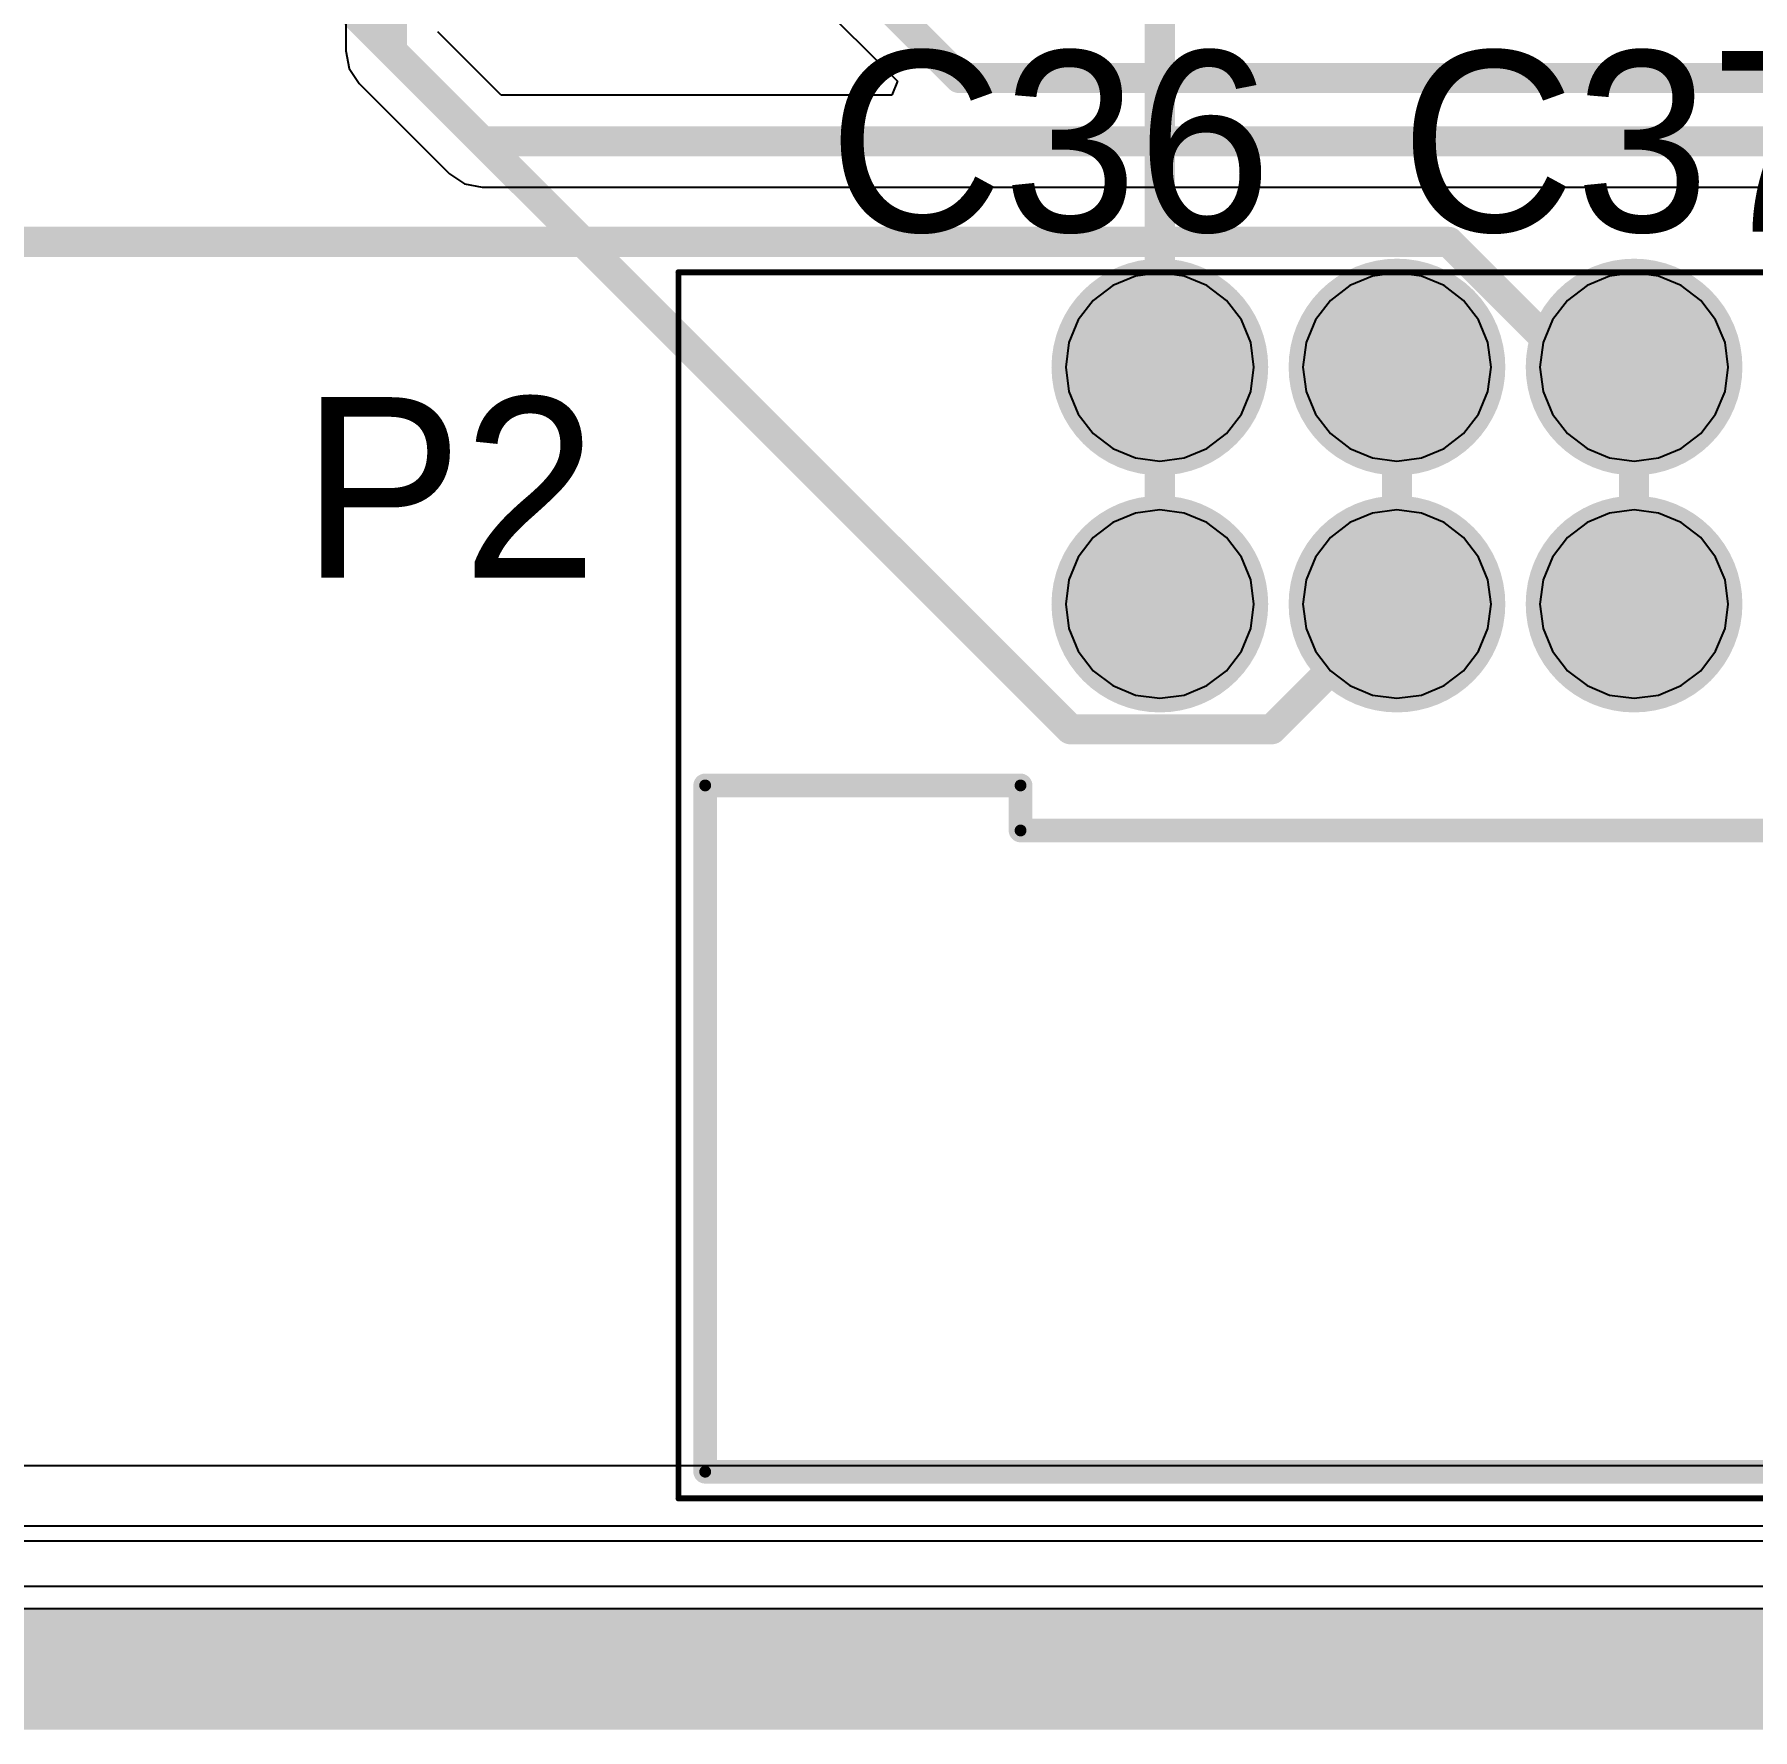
# Model space of a CAD drawing. Header units: millimetres. Extents: x 50.7 to 141.9, y 26.7 to 123.6.
# Drawn here: x 63.53 to 78.03, y 26.73 to 41.03 of the extents above; entities that cross this region are included whole.
import ezdxf

# ---------------------------------------------------------------- set-up
doc = ezdxf.new("R2010")
doc.units = ezdxf.units.MM
for name, color, linetype in [('BottomLayer', 5, 'Continuous'), ('BottomSolder', 6, 'Continuous'), ('InternalPlane1', 76, 'Continuous'), ('InternalPlane3', 216, 'Continuous'), ('Mechanical13', 56, 'Continuous'), ('Mechanical15', 56, 'Continuous'), ('MidLayer1', 16, 'Continuous'), ('MidLayer2', 76, 'Continuous'), ('MidLayer3', 90, 'Continuous'), ('MidLayer4', 156, 'Continuous'), ('MultiLayer', 9, 'Continuous'), ('TopLayer', 1, 'Continuous'), ('TopOverlay', 2, 'Continuous'), ('TopSolder', 216, 'Continuous')]:
    doc.layers.add(name, color=color, linetype=linetype)

msp = doc.modelspace()

# ---------------------------------------------------------------- linework, layer by layer
at = {"layer": 'BottomLayer'}
for p, q in [((72.82, 38.994), (72.629, 38.915)), ((73.026, 39.021), (72.82, 38.994)), ((73.232, 38.994), (73.026, 39.021)), ((73.423, 38.915), (73.232, 38.994)), ((74.82, 38.994), (74.629, 38.915)), ((75.026, 39.021), (74.82, 38.994)), ((75.232, 38.994), (75.026, 39.021)), ((75.423, 38.915), (75.232, 38.994)), ((76.82, 38.994), (76.629, 38.915)), ((77.026, 39.021), (76.82, 38.994)), ((77.232, 38.994), (77.026, 39.021)), ((77.423, 38.915), (77.232, 38.994)), ((72.629, 38.915), (72.464, 38.789)), ((73.588, 38.789), (73.423, 38.915)), ((74.629, 38.915), (74.464, 38.789)), ((75.588, 38.789), (75.423, 38.915)), ((76.629, 38.915), (76.464, 38.789)), ((77.588, 38.789), (77.423, 38.915)), ((72.464, 38.789), (72.338, 38.624)), ((73.714, 38.624), (73.588, 38.789)), ((74.464, 38.789), (74.338, 38.624)), ((75.714, 38.624), (75.588, 38.789)), ((76.464, 38.789), (76.338, 38.624)), ((77.714, 38.624), (77.588, 38.789)), ((72.338, 38.624), (72.259, 38.433)), ((73.793, 38.433), (73.714, 38.624)), ((74.338, 38.624), (74.259, 38.433)), ((75.793, 38.433), (75.714, 38.624)), ((76.338, 38.624), (76.259, 38.433)), ((77.793, 38.433), (77.714, 38.624)), ((72.259, 38.433), (72.232, 38.227)), ((73.82, 38.227), (73.793, 38.433)), ((74.259, 38.433), (74.232, 38.227)), ((75.82, 38.227), (75.793, 38.433)), ((76.259, 38.433), (76.232, 38.227)), ((77.82, 38.227), (77.793, 38.433)), ((72.232, 38.227), (72.259, 38.021)), ((73.793, 38.021), (73.82, 38.227)), ((74.232, 38.227), (74.259, 38.021)), ((75.793, 38.021), (75.82, 38.227)), ((76.232, 38.227), (76.259, 38.021)), ((77.793, 38.021), (77.82, 38.227)), ((72.259, 38.021), (72.338, 37.83)), ((73.714, 37.83), (73.793, 38.021)), ((74.259, 38.021), (74.338, 37.83)), ((75.714, 37.83), (75.793, 38.021)), ((76.259, 38.021), (76.338, 37.83)), ((77.714, 37.83), (77.793, 38.021)), ((72.338, 37.83), (72.464, 37.665)), ((73.588, 37.665), (73.714, 37.83)), ((74.338, 37.83), (74.464, 37.665)), ((75.588, 37.665), (75.714, 37.83)), ((76.338, 37.83), (76.464, 37.665)), ((77.588, 37.665), (77.714, 37.83)), ((72.464, 37.665), (72.629, 37.539)), ((72.629, 37.539), (72.82, 37.46)), ((73.232, 37.46), (73.423, 37.539)), ((73.423, 37.539), (73.588, 37.665)), ((74.464, 37.665), (74.629, 37.539)), ((74.629, 37.539), (74.82, 37.46)), ((75.232, 37.46), (75.423, 37.539)), ((75.423, 37.539), (75.588, 37.665)), ((76.464, 37.665), (76.629, 37.539)), ((76.629, 37.539), (76.82, 37.46)), ((77.232, 37.46), (77.423, 37.539)), ((77.423, 37.539), (77.588, 37.665)), ((72.82, 37.46), (73.026, 37.433)), ((73.026, 37.433), (73.232, 37.46)), ((74.82, 37.46), (75.026, 37.433)), ((75.026, 37.433), (75.232, 37.46)), ((76.82, 37.46), (77.026, 37.433)), ((77.026, 37.433), (77.232, 37.46)), ((72.82, 36.994), (72.629, 36.915)), ((73.026, 37.021), (72.82, 36.994)), ((73.232, 36.994), (73.026, 37.021)), ((73.423, 36.915), (73.232, 36.994)), ((74.82, 36.994), (74.629, 36.915)), ((75.026, 37.021), (74.82, 36.994)), ((75.232, 36.994), (75.026, 37.021)), ((75.423, 36.915), (75.232, 36.994)), ((76.82, 36.994), (76.629, 36.915)), ((77.026, 37.021), (76.82, 36.994)), ((77.232, 36.994), (77.026, 37.021)), ((77.423, 36.915), (77.232, 36.994)), ((72.629, 36.915), (72.464, 36.789)), ((73.588, 36.789), (73.423, 36.915)), ((74.629, 36.915), (74.464, 36.789)), ((75.588, 36.789), (75.423, 36.915)), ((76.629, 36.915), (76.464, 36.789)), ((77.588, 36.789), (77.423, 36.915)), ((72.464, 36.789), (72.338, 36.624)), ((73.714, 36.624), (73.588, 36.789)), ((74.464, 36.789), (74.338, 36.624)), ((75.714, 36.624), (75.588, 36.789)), ((76.464, 36.789), (76.338, 36.624)), ((77.714, 36.624), (77.588, 36.789)), ((72.338, 36.624), (72.259, 36.433)), ((73.793, 36.433), (73.714, 36.624)), ((74.338, 36.624), (74.259, 36.433)), ((75.793, 36.433), (75.714, 36.624)), ((76.338, 36.624), (76.259, 36.433)), ((77.793, 36.433), (77.714, 36.624)), ((72.259, 36.433), (72.232, 36.227)), ((73.82, 36.227), (73.793, 36.433)), ((74.259, 36.433), (74.232, 36.227)), ((75.82, 36.227), (75.793, 36.433)), ((76.259, 36.433), (76.232, 36.227)), ((77.82, 36.227), (77.793, 36.433)), ((72.232, 36.227), (72.259, 36.021)), ((73.793, 36.021), (73.82, 36.227)), ((74.232, 36.227), (74.259, 36.021)), ((75.793, 36.021), (75.82, 36.227)), ((76.232, 36.227), (76.259, 36.021)), ((77.793, 36.021), (77.82, 36.227)), ((72.259, 36.021), (72.338, 35.83)), ((73.714, 35.83), (73.793, 36.021)), ((74.259, 36.021), (74.338, 35.83)), ((75.714, 35.83), (75.793, 36.021)), ((76.259, 36.021), (76.338, 35.83)), ((77.714, 35.83), (77.793, 36.021)), ((72.338, 35.83), (72.464, 35.665)), ((73.588, 35.665), (73.714, 35.83)), ((74.338, 35.83), (74.464, 35.665)), ((75.588, 35.665), (75.714, 35.83)), ((76.338, 35.83), (76.464, 35.665)), ((77.588, 35.665), (77.714, 35.83)), ((72.464, 35.665), (72.629, 35.539)), ((73.423, 35.539), (73.588, 35.665)), ((74.464, 35.665), (74.629, 35.539)), ((75.423, 35.539), (75.588, 35.665)), ((76.464, 35.665), (76.629, 35.539)), ((77.423, 35.539), (77.588, 35.665)), ((72.629, 35.539), (72.82, 35.46)), ((73.232, 35.46), (73.423, 35.539)), ((74.629, 35.539), (74.82, 35.46)), ((75.232, 35.46), (75.423, 35.539)), ((76.629, 35.539), (76.82, 35.46)), ((77.232, 35.46), (77.423, 35.539)), ((72.82, 35.46), (73.026, 35.433)), ((73.026, 35.433), (73.232, 35.46)), ((74.82, 35.46), (75.026, 35.433)), ((75.026, 35.433), (75.232, 35.46)), ((76.82, 35.46), (77.026, 35.433)), ((77.026, 35.433), (77.232, 35.46)), ((85.979, 27.94), (52.705, 27.94))]:
    msp.add_line(p, q, dxfattribs=at)
at = {"layer": 'BottomLayer', "const_width": 0.534}
for points in [[(72.759, 38.227, 1), (73.293, 38.227, 1)], [(74.759, 38.227, 1), (75.293, 38.227, 1)], [(76.759, 38.227, 1), (77.293, 38.227, 1)], [(72.759, 36.227, 1), (73.293, 36.227, 1)], [(74.759, 36.227, 1), (75.293, 36.227, 1)], [(76.759, 36.227, 1), (77.293, 36.227, 1)]]:
    msp.add_lwpolyline(points, format="xyb", close=True, dxfattribs=at)
at = {"layer": 'BottomSolder', "const_width": 0.635}
for points in [[(72.708, 38.227, 1), (73.344, 38.227, 1)], [(74.708, 38.227, 1), (75.344, 38.227, 1)], [(76.708, 38.227, 1), (77.344, 38.227, 1)], [(72.708, 36.227, 1), (73.344, 36.227, 1)], [(74.708, 36.227, 1), (75.344, 36.227, 1)], [(76.708, 36.227, 1), (77.344, 36.227, 1)]]:
    msp.add_lwpolyline(points, format="xyb", close=True, dxfattribs=at)
at = {"layer": 'InternalPlane1'}
msp.add_line((86.741, 27.749), (52.392, 27.749), dxfattribs=at)
at = {"layer": 'InternalPlane1', "const_width": 0.914}
for points in [[(72.569, 38.227, 1), (73.483, 38.227, 1)], [(74.569, 38.227, 1), (75.483, 38.227, 1)], [(76.569, 38.227, 1), (77.483, 38.227, 1)], [(72.569, 36.227, 1), (73.483, 36.227, 1)], [(74.569, 36.227, 1), (75.483, 36.227, 1)], [(76.569, 36.227, 1), (77.483, 36.227, 1)]]:
    msp.add_lwpolyline(points, format="xyb", close=True, dxfattribs=at)
at = {"layer": 'InternalPlane1', "const_width": 1.016}
msp.add_lwpolyline([(52.181, 27.239), (87.251, 27.239)], dxfattribs=at)
at = {"layer": 'InternalPlane3'}
msp.add_line((86.741, 27.749), (52.392, 27.749), dxfattribs=at)
at = {"layer": 'InternalPlane3', "const_width": 0.914}
for points in [[(72.569, 38.227, 1), (73.483, 38.227, 1)], [(74.569, 38.227, 1), (75.483, 38.227, 1)], [(76.569, 38.227, 1), (77.483, 38.227, 1)], [(72.569, 36.227, 1), (73.483, 36.227, 1)], [(74.569, 36.227, 1), (75.483, 36.227, 1)], [(76.569, 36.227, 1), (77.483, 36.227, 1)]]:
    msp.add_lwpolyline(points, format="xyb", close=True, dxfattribs=at)
at = {"layer": 'InternalPlane3', "const_width": 1.016}
msp.add_lwpolyline([(52.181, 27.239), (87.251, 27.239)], dxfattribs=at)
at = {"layer": 'Mechanical13', "const_width": 0.1}
for points in [[(69.191, 34.697), (71.851, 34.697)], [(69.191, 28.907), (69.191, 34.697)], [(71.851, 34.317), (71.851, 34.697)], [(71.851, 34.317), (82.201, 34.317)], [(69.191, 28.907), (84.861, 28.907)]]:
    msp.add_lwpolyline(points, dxfattribs=at)
at = {"layer": 'Mechanical13', "const_width": 0.05}
for points in [[(69.166, 34.697, 1), (69.216, 34.697, 1)], [(69.166, 34.697, 1), (69.216, 34.697, 1)], [(71.826, 34.697, 1), (71.876, 34.697, 1)], [(71.826, 34.697, 1), (71.876, 34.697, 1)], [(71.826, 34.317, 1), (71.876, 34.317, 1)], [(71.826, 34.317, 1), (71.876, 34.317, 1)], [(69.166, 28.907, 1), (69.216, 28.907, 1)], [(69.166, 28.907, 1), (69.216, 28.907, 1)]]:
    msp.add_lwpolyline(points, format="xyb", close=True, dxfattribs=at)
at = {"layer": 'Mechanical15', "const_width": 0.05}
for points in [[(68.966, 39.027), (85.086, 39.027)], [(68.966, 28.682), (68.966, 39.027)], [(68.966, 28.682), (85.086, 28.682)]]:
    msp.add_lwpolyline(points, dxfattribs=at)
at = {"layer": 'Mechanical15', "const_width": 0.025}
for points in [[(68.953, 39.027, 1), (68.978, 39.027, 1)], [(68.953, 39.027, 1), (68.978, 39.027, 1)], [(68.953, 28.682, 1), (68.978, 28.682, 1)], [(68.953, 28.682, 1), (68.978, 28.682, 1)]]:
    msp.add_lwpolyline(points, format="xyb", close=True, dxfattribs=at)
at = {"layer": 'MidLayer1', "const_width": 0.254}
for points in [[(61.745, 39.283), (75.463, 39.283)], [(75.463, 39.283), (76.519, 38.227)], [(76.519, 38.227), (77.026, 38.227)]]:
    msp.add_lwpolyline(points, dxfattribs=at)
at = {"layer": 'MidLayer1'}
for points, const_width in [([(75.4, 39.283, 1), (75.527, 39.283, 1)], 0.127), ([(75.4, 39.283, 1), (75.527, 39.283, 1)], 0.127), ([(72.759, 38.227, 1), (73.293, 38.227, 1)], 0.534), ([(74.759, 38.227, 1), (75.293, 38.227, 1)], 0.534), ([(76.759, 38.227, 1), (77.293, 38.227, 1)], 0.534), ([(76.456, 38.227, 1), (76.583, 38.227, 1)], 0.127), ([(76.456, 38.227, 1), (76.583, 38.227, 1)], 0.127), ([(76.962, 38.227, 1), (77.089, 38.227, 1)], 0.127), ([(72.759, 36.227, 1), (73.293, 36.227, 1)], 0.534), ([(74.759, 36.227, 1), (75.293, 36.227, 1)], 0.534), ([(76.759, 36.227, 1), (77.293, 36.227, 1)], 0.534)]:
    msp.add_lwpolyline(points, format="xyb", close=True, dxfattribs=dict(at, const_width=const_width))
at = {"layer": 'MidLayer2', "const_width": 0.254}
for points in [[(73.026, 38.227), (73.026, 44.113)], [(63.667, 43.775), (72.271, 35.171)], [(73.026, 36.227), (73.026, 38.227)], [(75.026, 36.227), (75.026, 38.227)], [(77.026, 36.227), (77.026, 38.227)], [(73.97, 35.171), (75.026, 36.227)], [(72.271, 35.171), (73.97, 35.171)]]:
    msp.add_lwpolyline(points, dxfattribs=at)
at = {"layer": 'MidLayer2'}
for points, const_width in [([(72.759, 38.227, 1), (73.293, 38.227, 1)], 0.534), ([(74.759, 38.227, 1), (75.293, 38.227, 1)], 0.534), ([(76.759, 38.227, 1), (77.293, 38.227, 1)], 0.534), ([(72.962, 38.227, 1), (73.089, 38.227, 1)], 0.127), ([(72.962, 38.227, 1), (73.089, 38.227, 1)], 0.127), ([(74.962, 38.227, 1), (75.089, 38.227, 1)], 0.127), ([(76.962, 38.227, 1), (77.089, 38.227, 1)], 0.127), ([(72.759, 36.227, 1), (73.293, 36.227, 1)], 0.534), ([(74.759, 36.227, 1), (75.293, 36.227, 1)], 0.534), ([(76.759, 36.227, 1), (77.293, 36.227, 1)], 0.534), ([(72.962, 36.227, 1), (73.089, 36.227, 1)], 0.127), ([(74.962, 36.227, 1), (75.089, 36.227, 1)], 0.127), ([(74.962, 36.227, 1), (75.089, 36.227, 1)], 0.127), ([(76.962, 36.227, 1), (77.089, 36.227, 1)], 0.127), ([(72.208, 35.171, 1), (72.335, 35.171, 1)], 0.127), ([(72.208, 35.171, 1), (72.335, 35.171, 1)], 0.127), ([(73.906, 35.171, 1), (74.033, 35.171, 1)], 0.127), ([(73.906, 35.171, 1), (74.033, 35.171, 1)], 0.127)]:
    msp.add_lwpolyline(points, format="xyb", close=True, dxfattribs=dict(at, const_width=const_width))
at = {"layer": 'MidLayer3'}
for p, q in [((72.82, 38.994), (72.629, 38.915)), ((73.026, 39.021), (72.82, 38.994)), ((73.232, 38.994), (73.026, 39.021)), ((73.423, 38.915), (73.232, 38.994)), ((74.82, 38.994), (74.629, 38.915)), ((75.026, 39.021), (74.82, 38.994)), ((75.232, 38.994), (75.026, 39.021)), ((75.423, 38.915), (75.232, 38.994)), ((76.82, 38.994), (76.629, 38.915)), ((77.026, 39.021), (76.82, 38.994)), ((77.232, 38.994), (77.026, 39.021)), ((77.423, 38.915), (77.232, 38.994)), ((72.629, 38.915), (72.464, 38.789)), ((73.588, 38.789), (73.423, 38.915)), ((74.629, 38.915), (74.464, 38.789)), ((75.588, 38.789), (75.423, 38.915)), ((76.629, 38.915), (76.464, 38.789)), ((77.588, 38.789), (77.423, 38.915)), ((72.464, 38.789), (72.338, 38.624)), ((73.714, 38.624), (73.588, 38.789)), ((74.464, 38.789), (74.338, 38.624)), ((75.714, 38.624), (75.588, 38.789)), ((76.464, 38.789), (76.338, 38.624)), ((77.714, 38.624), (77.588, 38.789)), ((72.338, 38.624), (72.259, 38.433)), ((73.793, 38.433), (73.714, 38.624)), ((74.338, 38.624), (74.259, 38.433)), ((75.793, 38.433), (75.714, 38.624)), ((76.338, 38.624), (76.259, 38.433)), ((77.793, 38.433), (77.714, 38.624)), ((72.259, 38.433), (72.232, 38.227)), ((73.82, 38.227), (73.793, 38.433)), ((74.259, 38.433), (74.232, 38.227)), ((75.82, 38.227), (75.793, 38.433)), ((76.259, 38.433), (76.232, 38.227)), ((77.82, 38.227), (77.793, 38.433)), ((72.232, 38.227), (72.259, 38.021)), ((73.793, 38.021), (73.82, 38.227)), ((74.232, 38.227), (74.259, 38.021)), ((75.793, 38.021), (75.82, 38.227)), ((76.232, 38.227), (76.259, 38.021)), ((77.793, 38.021), (77.82, 38.227)), ((72.259, 38.021), (72.338, 37.83)), ((73.714, 37.83), (73.793, 38.021)), ((74.259, 38.021), (74.338, 37.83)), ((75.714, 37.83), (75.793, 38.021)), ((76.259, 38.021), (76.338, 37.83)), ((77.714, 37.83), (77.793, 38.021)), ((72.338, 37.83), (72.464, 37.665)), ((73.588, 37.665), (73.714, 37.83)), ((74.338, 37.83), (74.464, 37.665)), ((75.588, 37.665), (75.714, 37.83)), ((76.338, 37.83), (76.464, 37.665)), ((77.588, 37.665), (77.714, 37.83)), ((72.464, 37.665), (72.629, 37.539)), ((72.629, 37.539), (72.82, 37.46)), ((73.232, 37.46), (73.423, 37.539)), ((73.423, 37.539), (73.588, 37.665)), ((74.464, 37.665), (74.629, 37.539)), ((74.629, 37.539), (74.82, 37.46)), ((75.232, 37.46), (75.423, 37.539)), ((75.423, 37.539), (75.588, 37.665)), ((76.464, 37.665), (76.629, 37.539)), ((76.629, 37.539), (76.82, 37.46)), ((77.232, 37.46), (77.423, 37.539)), ((77.423, 37.539), (77.588, 37.665)), ((72.82, 37.46), (73.026, 37.433)), ((73.026, 37.433), (73.232, 37.46)), ((74.82, 37.46), (75.026, 37.433)), ((75.026, 37.433), (75.232, 37.46)), ((76.82, 37.46), (77.026, 37.433)), ((77.026, 37.433), (77.232, 37.46)), ((72.82, 36.994), (72.629, 36.915)), ((73.026, 37.021), (72.82, 36.994)), ((73.232, 36.994), (73.026, 37.021)), ((73.423, 36.915), (73.232, 36.994)), ((74.82, 36.994), (74.629, 36.915)), ((75.026, 37.021), (74.82, 36.994)), ((75.232, 36.994), (75.026, 37.021)), ((75.423, 36.915), (75.232, 36.994)), ((76.82, 36.994), (76.629, 36.915)), ((77.026, 37.021), (76.82, 36.994)), ((77.232, 36.994), (77.026, 37.021)), ((77.423, 36.915), (77.232, 36.994)), ((72.629, 36.915), (72.464, 36.789)), ((73.588, 36.789), (73.423, 36.915)), ((74.629, 36.915), (74.464, 36.789)), ((75.588, 36.789), (75.423, 36.915)), ((76.629, 36.915), (76.464, 36.789)), ((77.588, 36.789), (77.423, 36.915)), ((72.464, 36.789), (72.338, 36.624)), ((73.714, 36.624), (73.588, 36.789)), ((74.464, 36.789), (74.338, 36.624)), ((75.714, 36.624), (75.588, 36.789)), ((76.464, 36.789), (76.338, 36.624)), ((77.714, 36.624), (77.588, 36.789)), ((72.338, 36.624), (72.259, 36.433)), ((73.793, 36.433), (73.714, 36.624)), ((74.338, 36.624), (74.259, 36.433)), ((75.793, 36.433), (75.714, 36.624)), ((76.338, 36.624), (76.259, 36.433)), ((77.793, 36.433), (77.714, 36.624)), ((72.259, 36.433), (72.232, 36.227)), ((73.82, 36.227), (73.793, 36.433)), ((74.259, 36.433), (74.232, 36.227)), ((75.82, 36.227), (75.793, 36.433)), ((76.259, 36.433), (76.232, 36.227)), ((77.82, 36.227), (77.793, 36.433)), ((72.232, 36.227), (72.259, 36.021)), ((73.793, 36.021), (73.82, 36.227)), ((74.232, 36.227), (74.259, 36.021)), ((75.793, 36.021), (75.82, 36.227)), ((76.232, 36.227), (76.259, 36.021)), ((77.793, 36.021), (77.82, 36.227)), ((72.259, 36.021), (72.338, 35.83)), ((73.714, 35.83), (73.793, 36.021)), ((74.259, 36.021), (74.338, 35.83)), ((75.714, 35.83), (75.793, 36.021)), ((76.259, 36.021), (76.338, 35.83)), ((77.714, 35.83), (77.793, 36.021)), ((72.338, 35.83), (72.464, 35.665)), ((73.588, 35.665), (73.714, 35.83)), ((74.338, 35.83), (74.464, 35.665)), ((75.588, 35.665), (75.714, 35.83)), ((76.338, 35.83), (76.464, 35.665)), ((77.588, 35.665), (77.714, 35.83)), ((72.464, 35.665), (72.629, 35.539)), ((73.423, 35.539), (73.588, 35.665)), ((74.464, 35.665), (74.629, 35.539)), ((75.423, 35.539), (75.588, 35.665)), ((76.464, 35.665), (76.629, 35.539)), ((77.423, 35.539), (77.588, 35.665)), ((72.629, 35.539), (72.82, 35.46)), ((73.232, 35.46), (73.423, 35.539)), ((74.629, 35.539), (74.82, 35.46)), ((75.232, 35.46), (75.423, 35.539)), ((76.629, 35.539), (76.82, 35.46)), ((77.232, 35.46), (77.423, 35.539)), ((72.82, 35.46), (73.026, 35.433)), ((73.026, 35.433), (73.232, 35.46)), ((74.82, 35.46), (75.026, 35.433)), ((75.026, 35.433), (75.232, 35.46)), ((76.82, 35.46), (77.026, 35.433)), ((77.026, 35.433), (77.232, 35.46)), ((84.582, 28.956), (53.975, 28.956))]:
    msp.add_line(p, q, dxfattribs=at)
at = {"layer": 'MidLayer3', "const_width": 0.534}
for points in [[(72.759, 38.227, 1), (73.293, 38.227, 1)], [(74.759, 38.227, 1), (75.293, 38.227, 1)], [(76.759, 38.227, 1), (77.293, 38.227, 1)], [(72.759, 36.227, 1), (73.293, 36.227, 1)], [(74.759, 36.227, 1), (75.293, 36.227, 1)], [(76.759, 36.227, 1), (77.293, 36.227, 1)]]:
    msp.add_lwpolyline(points, format="xyb", close=True, dxfattribs=at)
at = {"layer": 'MidLayer4'}
for p, q in [((72.82, 38.994), (72.629, 38.915)), ((73.026, 39.021), (72.82, 38.994)), ((73.232, 38.994), (73.026, 39.021)), ((73.423, 38.915), (73.232, 38.994)), ((74.82, 38.994), (74.629, 38.915)), ((75.026, 39.021), (74.82, 38.994)), ((75.232, 38.994), (75.026, 39.021)), ((75.423, 38.915), (75.232, 38.994)), ((76.82, 38.994), (76.629, 38.915)), ((77.026, 39.021), (76.82, 38.994)), ((77.232, 38.994), (77.026, 39.021)), ((77.423, 38.915), (77.232, 38.994)), ((72.629, 38.915), (72.464, 38.789)), ((73.588, 38.789), (73.423, 38.915)), ((74.629, 38.915), (74.464, 38.789)), ((75.588, 38.789), (75.423, 38.915)), ((76.629, 38.915), (76.464, 38.789)), ((77.588, 38.789), (77.423, 38.915)), ((72.464, 38.789), (72.338, 38.624)), ((73.714, 38.624), (73.588, 38.789)), ((74.464, 38.789), (74.338, 38.624)), ((75.714, 38.624), (75.588, 38.789)), ((76.464, 38.789), (76.338, 38.624)), ((77.714, 38.624), (77.588, 38.789)), ((72.338, 38.624), (72.259, 38.433)), ((73.793, 38.433), (73.714, 38.624)), ((74.338, 38.624), (74.259, 38.433)), ((75.793, 38.433), (75.714, 38.624)), ((76.338, 38.624), (76.259, 38.433)), ((77.793, 38.433), (77.714, 38.624)), ((72.259, 38.433), (72.232, 38.227)), ((73.82, 38.227), (73.793, 38.433)), ((74.259, 38.433), (74.232, 38.227)), ((75.82, 38.227), (75.793, 38.433)), ((76.259, 38.433), (76.232, 38.227)), ((77.82, 38.227), (77.793, 38.433)), ((72.232, 38.227), (72.259, 38.021)), ((73.793, 38.021), (73.82, 38.227)), ((74.232, 38.227), (74.259, 38.021)), ((75.793, 38.021), (75.82, 38.227)), ((76.232, 38.227), (76.259, 38.021)), ((77.793, 38.021), (77.82, 38.227)), ((72.259, 38.021), (72.338, 37.83)), ((73.714, 37.83), (73.793, 38.021)), ((74.259, 38.021), (74.338, 37.83)), ((75.714, 37.83), (75.793, 38.021)), ((76.259, 38.021), (76.338, 37.83)), ((77.714, 37.83), (77.793, 38.021)), ((72.338, 37.83), (72.464, 37.665)), ((73.588, 37.665), (73.714, 37.83)), ((74.338, 37.83), (74.464, 37.665)), ((75.588, 37.665), (75.714, 37.83)), ((76.338, 37.83), (76.464, 37.665)), ((77.588, 37.665), (77.714, 37.83)), ((72.464, 37.665), (72.629, 37.539)), ((72.629, 37.539), (72.82, 37.46)), ((73.232, 37.46), (73.423, 37.539)), ((73.423, 37.539), (73.588, 37.665)), ((74.464, 37.665), (74.629, 37.539)), ((74.629, 37.539), (74.82, 37.46)), ((75.232, 37.46), (75.423, 37.539)), ((75.423, 37.539), (75.588, 37.665)), ((76.464, 37.665), (76.629, 37.539)), ((76.629, 37.539), (76.82, 37.46)), ((77.232, 37.46), (77.423, 37.539)), ((77.423, 37.539), (77.588, 37.665)), ((72.82, 37.46), (73.026, 37.433)), ((73.026, 37.433), (73.232, 37.46)), ((74.82, 37.46), (75.026, 37.433)), ((75.026, 37.433), (75.232, 37.46)), ((76.82, 37.46), (77.026, 37.433)), ((77.026, 37.433), (77.232, 37.46)), ((72.82, 36.994), (72.629, 36.915)), ((73.026, 37.021), (72.82, 36.994)), ((73.232, 36.994), (73.026, 37.021)), ((73.423, 36.915), (73.232, 36.994)), ((74.82, 36.994), (74.629, 36.915)), ((75.026, 37.021), (74.82, 36.994)), ((75.232, 36.994), (75.026, 37.021)), ((75.423, 36.915), (75.232, 36.994)), ((76.82, 36.994), (76.629, 36.915)), ((77.026, 37.021), (76.82, 36.994)), ((77.232, 36.994), (77.026, 37.021)), ((77.423, 36.915), (77.232, 36.994)), ((72.629, 36.915), (72.464, 36.789)), ((73.588, 36.789), (73.423, 36.915)), ((74.629, 36.915), (74.464, 36.789)), ((75.588, 36.789), (75.423, 36.915)), ((76.629, 36.915), (76.464, 36.789)), ((77.588, 36.789), (77.423, 36.915)), ((72.464, 36.789), (72.338, 36.624)), ((73.714, 36.624), (73.588, 36.789)), ((74.464, 36.789), (74.338, 36.624)), ((75.714, 36.624), (75.588, 36.789)), ((76.464, 36.789), (76.338, 36.624)), ((77.714, 36.624), (77.588, 36.789)), ((72.338, 36.624), (72.259, 36.433)), ((73.793, 36.433), (73.714, 36.624)), ((74.338, 36.624), (74.259, 36.433)), ((75.793, 36.433), (75.714, 36.624)), ((76.338, 36.624), (76.259, 36.433)), ((77.793, 36.433), (77.714, 36.624)), ((72.259, 36.433), (72.232, 36.227)), ((73.82, 36.227), (73.793, 36.433)), ((74.259, 36.433), (74.232, 36.227)), ((75.82, 36.227), (75.793, 36.433)), ((76.259, 36.433), (76.232, 36.227)), ((77.82, 36.227), (77.793, 36.433)), ((72.232, 36.227), (72.259, 36.021)), ((73.793, 36.021), (73.82, 36.227)), ((74.232, 36.227), (74.259, 36.021)), ((75.793, 36.021), (75.82, 36.227)), ((76.232, 36.227), (76.259, 36.021)), ((77.793, 36.021), (77.82, 36.227)), ((72.259, 36.021), (72.338, 35.83)), ((73.714, 35.83), (73.793, 36.021)), ((74.259, 36.021), (74.338, 35.83)), ((75.714, 35.83), (75.793, 36.021)), ((76.259, 36.021), (76.338, 35.83)), ((77.714, 35.83), (77.793, 36.021)), ((72.338, 35.83), (72.464, 35.665)), ((73.588, 35.665), (73.714, 35.83)), ((74.338, 35.83), (74.464, 35.665)), ((75.588, 35.665), (75.714, 35.83)), ((76.338, 35.83), (76.464, 35.665)), ((77.588, 35.665), (77.714, 35.83)), ((72.464, 35.665), (72.629, 35.539)), ((73.423, 35.539), (73.588, 35.665)), ((74.464, 35.665), (74.629, 35.539)), ((75.423, 35.539), (75.588, 35.665)), ((76.464, 35.665), (76.629, 35.539)), ((77.423, 35.539), (77.588, 35.665)), ((72.629, 35.539), (72.82, 35.46)), ((73.232, 35.46), (73.423, 35.539)), ((74.629, 35.539), (74.82, 35.46)), ((75.232, 35.46), (75.423, 35.539)), ((76.629, 35.539), (76.82, 35.46)), ((77.232, 35.46), (77.423, 35.539)), ((72.82, 35.46), (73.026, 35.433)), ((73.026, 35.433), (73.232, 35.46)), ((74.82, 35.46), (75.026, 35.433)), ((75.026, 35.433), (75.232, 35.46)), ((76.82, 35.46), (77.026, 35.433)), ((77.026, 35.433), (77.232, 35.46)), ((85.471, 28.448), (53.975, 28.448))]:
    msp.add_line(p, q, dxfattribs=at)
at = {"layer": 'MidLayer4', "const_width": 0.534}
for points in [[(72.759, 38.227, 1), (73.293, 38.227, 1)], [(74.759, 38.227, 1), (75.293, 38.227, 1)], [(76.759, 38.227, 1), (77.293, 38.227, 1)], [(72.759, 36.227, 1), (73.293, 36.227, 1)], [(74.759, 36.227, 1), (75.293, 36.227, 1)], [(76.759, 36.227, 1), (77.293, 36.227, 1)]]:
    msp.add_lwpolyline(points, format="xyb", close=True, dxfattribs=at)
at = {"layer": 'MultiLayer', "const_width": 0.534}
for points in [[(72.759, 38.227, 1), (73.293, 38.227, 1)], [(74.759, 38.227, 1), (75.293, 38.227, 1)], [(76.759, 38.227, 1), (77.293, 38.227, 1)], [(72.759, 36.227, 1), (73.293, 36.227, 1)], [(74.759, 36.227, 1), (75.293, 36.227, 1)], [(76.759, 36.227, 1), (77.293, 36.227, 1)]]:
    msp.add_lwpolyline(points, format="xyb", close=True, dxfattribs=at)
at = {"layer": 'TopLayer'}
for p, q in [((66.16, 42.763), (66.16, 40.894)), ((68.687, 42.765), (70.814, 40.638)), ((67.471, 40.52), (66.936, 41.055)), ((66.16, 40.894), (66.189, 40.745)), ((66.189, 40.745), (66.273, 40.619)), ((66.273, 40.619), (67.035, 39.857)), ((70.814, 40.638), (70.766, 40.52)), ((70.766, 40.52), (67.471, 40.52)), ((67.035, 39.857), (67.161, 39.773)), ((67.161, 39.773), (67.31, 39.744)), ((67.31, 39.744), (78.74, 39.744)), ((72.82, 38.994), (72.629, 38.915)), ((73.026, 39.021), (72.82, 38.994)), ((73.232, 38.994), (73.026, 39.021)), ((73.423, 38.915), (73.232, 38.994)), ((74.82, 38.994), (74.629, 38.915)), ((75.026, 39.021), (74.82, 38.994)), ((75.232, 38.994), (75.026, 39.021)), ((75.423, 38.915), (75.232, 38.994)), ((76.82, 38.994), (76.629, 38.915)), ((77.026, 39.021), (76.82, 38.994)), ((77.232, 38.994), (77.026, 39.021)), ((77.423, 38.915), (77.232, 38.994)), ((72.629, 38.915), (72.464, 38.789)), ((73.588, 38.789), (73.423, 38.915)), ((74.629, 38.915), (74.464, 38.789)), ((75.588, 38.789), (75.423, 38.915)), ((76.629, 38.915), (76.464, 38.789)), ((77.588, 38.789), (77.423, 38.915)), ((72.464, 38.789), (72.338, 38.624)), ((73.714, 38.624), (73.588, 38.789)), ((74.464, 38.789), (74.338, 38.624)), ((75.714, 38.624), (75.588, 38.789)), ((76.464, 38.789), (76.338, 38.624)), ((77.714, 38.624), (77.588, 38.789)), ((72.338, 38.624), (72.259, 38.433)), ((73.793, 38.433), (73.714, 38.624)), ((74.338, 38.624), (74.259, 38.433)), ((75.793, 38.433), (75.714, 38.624)), ((76.338, 38.624), (76.259, 38.433)), ((77.793, 38.433), (77.714, 38.624)), ((72.259, 38.433), (72.232, 38.227)), ((73.82, 38.227), (73.793, 38.433)), ((74.259, 38.433), (74.232, 38.227)), ((75.82, 38.227), (75.793, 38.433)), ((76.259, 38.433), (76.232, 38.227)), ((77.82, 38.227), (77.793, 38.433)), ((72.232, 38.227), (72.259, 38.021)), ((73.793, 38.021), (73.82, 38.227)), ((74.232, 38.227), (74.259, 38.021)), ((75.793, 38.021), (75.82, 38.227)), ((76.232, 38.227), (76.259, 38.021)), ((77.793, 38.021), (77.82, 38.227)), ((72.259, 38.021), (72.338, 37.83)), ((73.714, 37.83), (73.793, 38.021)), ((74.259, 38.021), (74.338, 37.83)), ((75.714, 37.83), (75.793, 38.021)), ((76.259, 38.021), (76.338, 37.83)), ((77.714, 37.83), (77.793, 38.021)), ((72.338, 37.83), (72.464, 37.665)), ((73.588, 37.665), (73.714, 37.83)), ((74.338, 37.83), (74.464, 37.665)), ((75.588, 37.665), (75.714, 37.83)), ((76.338, 37.83), (76.464, 37.665)), ((77.588, 37.665), (77.714, 37.83)), ((72.464, 37.665), (72.629, 37.539)), ((72.629, 37.539), (72.82, 37.46)), ((73.232, 37.46), (73.423, 37.539)), ((73.423, 37.539), (73.588, 37.665)), ((74.464, 37.665), (74.629, 37.539)), ((74.629, 37.539), (74.82, 37.46)), ((75.232, 37.46), (75.423, 37.539)), ((75.423, 37.539), (75.588, 37.665)), ((76.464, 37.665), (76.629, 37.539)), ((76.629, 37.539), (76.82, 37.46)), ((77.232, 37.46), (77.423, 37.539)), ((77.423, 37.539), (77.588, 37.665)), ((72.82, 37.46), (73.026, 37.433)), ((73.026, 37.433), (73.232, 37.46)), ((74.82, 37.46), (75.026, 37.433)), ((75.026, 37.433), (75.232, 37.46)), ((76.82, 37.46), (77.026, 37.433)), ((77.026, 37.433), (77.232, 37.46)), ((72.82, 36.994), (72.629, 36.915)), ((73.026, 37.021), (72.82, 36.994)), ((73.232, 36.994), (73.026, 37.021)), ((73.423, 36.915), (73.232, 36.994)), ((74.82, 36.994), (74.629, 36.915)), ((75.026, 37.021), (74.82, 36.994)), ((75.232, 36.994), (75.026, 37.021)), ((75.423, 36.915), (75.232, 36.994)), ((76.82, 36.994), (76.629, 36.915)), ((77.026, 37.021), (76.82, 36.994)), ((77.232, 36.994), (77.026, 37.021)), ((77.423, 36.915), (77.232, 36.994)), ((72.629, 36.915), (72.464, 36.789)), ((73.588, 36.789), (73.423, 36.915)), ((74.629, 36.915), (74.464, 36.789)), ((75.588, 36.789), (75.423, 36.915)), ((76.629, 36.915), (76.464, 36.789)), ((77.588, 36.789), (77.423, 36.915)), ((72.464, 36.789), (72.338, 36.624)), ((73.714, 36.624), (73.588, 36.789)), ((74.464, 36.789), (74.338, 36.624)), ((75.714, 36.624), (75.588, 36.789)), ((76.464, 36.789), (76.338, 36.624)), ((77.714, 36.624), (77.588, 36.789)), ((72.338, 36.624), (72.259, 36.433)), ((73.793, 36.433), (73.714, 36.624)), ((74.338, 36.624), (74.259, 36.433)), ((75.793, 36.433), (75.714, 36.624)), ((76.338, 36.624), (76.259, 36.433)), ((77.793, 36.433), (77.714, 36.624)), ((72.259, 36.433), (72.232, 36.227)), ((73.82, 36.227), (73.793, 36.433)), ((74.259, 36.433), (74.232, 36.227)), ((75.82, 36.227), (75.793, 36.433)), ((76.259, 36.433), (76.232, 36.227)), ((77.82, 36.227), (77.793, 36.433)), ((72.232, 36.227), (72.259, 36.021)), ((73.793, 36.021), (73.82, 36.227)), ((74.232, 36.227), (74.259, 36.021)), ((75.793, 36.021), (75.82, 36.227)), ((76.232, 36.227), (76.259, 36.021)), ((77.793, 36.021), (77.82, 36.227)), ((72.259, 36.021), (72.338, 35.83)), ((73.714, 35.83), (73.793, 36.021)), ((74.259, 36.021), (74.338, 35.83)), ((75.714, 35.83), (75.793, 36.021)), ((76.259, 36.021), (76.338, 35.83)), ((77.714, 35.83), (77.793, 36.021)), ((72.338, 35.83), (72.464, 35.665)), ((73.588, 35.665), (73.714, 35.83)), ((74.338, 35.83), (74.464, 35.665)), ((75.588, 35.665), (75.714, 35.83)), ((76.338, 35.83), (76.464, 35.665)), ((77.588, 35.665), (77.714, 35.83)), ((72.464, 35.665), (72.629, 35.539)), ((73.423, 35.539), (73.588, 35.665)), ((74.464, 35.665), (74.629, 35.539)), ((75.423, 35.539), (75.588, 35.665)), ((76.464, 35.665), (76.629, 35.539)), ((77.423, 35.539), (77.588, 35.665)), ((72.629, 35.539), (72.82, 35.46)), ((73.232, 35.46), (73.423, 35.539)), ((74.629, 35.539), (74.82, 35.46)), ((75.232, 35.46), (75.423, 35.539)), ((76.629, 35.539), (76.82, 35.46)), ((77.232, 35.46), (77.423, 35.539)), ((72.82, 35.46), (73.026, 35.433)), ((73.026, 35.433), (73.232, 35.46)), ((74.82, 35.46), (75.026, 35.433)), ((75.026, 35.433), (75.232, 35.46)), ((76.82, 35.46), (77.026, 35.433)), ((77.026, 35.433), (77.232, 35.46)), ((86.233, 28.321), (52.451, 28.321))]:
    msp.add_line(p, q, dxfattribs=at)
at = {"layer": 'TopLayer', "const_width": 0.254}
for points in [[(66.548, 40.894), (66.548, 43.423)], [(68.578, 43.423), (71.336, 40.665)], [(66.548, 40.894), (67.31, 40.132)], [(71.336, 40.665), (78.257, 40.665)], [(67.31, 40.132), (78.74, 40.132)]]:
    msp.add_lwpolyline(points, dxfattribs=at)
at = {"layer": 'TopLayer'}
for points, const_width in [([(66.484, 40.894, 1), (66.611, 40.894, 1)], 0.127), ([(66.484, 40.894, 1), (66.611, 40.894, 1)], 0.127), ([(71.272, 40.665, 1), (71.399, 40.665, 1)], 0.127), ([(71.272, 40.665, 1), (71.399, 40.665, 1)], 0.127), ([(67.246, 40.132, 1), (67.373, 40.132, 1)], 0.127), ([(67.246, 40.132, 1), (67.373, 40.132, 1)], 0.127), ([(72.759, 38.227, 1), (73.293, 38.227, 1)], 0.534), ([(74.759, 38.227, 1), (75.293, 38.227, 1)], 0.534), ([(76.759, 38.227, 1), (77.293, 38.227, 1)], 0.534), ([(72.759, 36.227, 1), (73.293, 36.227, 1)], 0.534), ([(74.759, 36.227, 1), (75.293, 36.227, 1)], 0.534), ([(76.759, 36.227, 1), (77.293, 36.227, 1)], 0.534)]:
    msp.add_lwpolyline(points, format="xyb", close=True, dxfattribs=dict(at, const_width=const_width))
at = {"layer": 'TopOverlay', "const_width": 0.2}
for points in [[(69.191, 28.907), (69.191, 34.697)], [(69.191, 34.697), (71.851, 34.697)], [(71.851, 34.317), (71.851, 34.697)], [(71.851, 34.317), (82.201, 34.317)], [(69.191, 28.907), (84.861, 28.907)]]:
    msp.add_lwpolyline(points, dxfattribs=at)
at = {"layer": 'TopOverlay', "const_width": 0.1}
for points in [[(69.141, 34.697, 1), (69.241, 34.697, 1)], [(69.141, 34.697, 1), (69.241, 34.697, 1)], [(71.801, 34.697, 1), (71.901, 34.697, 1)], [(71.801, 34.697, 1), (71.901, 34.697, 1)], [(71.801, 34.317, 1), (71.901, 34.317, 1)], [(71.801, 34.317, 1), (71.901, 34.317, 1)], [(69.141, 28.907, 1), (69.241, 28.907, 1)], [(69.141, 28.907, 1), (69.241, 28.907, 1)]]:
    msp.add_lwpolyline(points, format="xyb", close=True, dxfattribs=at)
at = {"layer": 'TopSolder', "const_width": 0.635}
for points in [[(72.708, 38.227, 1), (73.344, 38.227, 1)], [(74.708, 38.227, 1), (75.344, 38.227, 1)], [(76.708, 38.227, 1), (77.344, 38.227, 1)], [(72.708, 36.227, 1), (73.344, 36.227, 1)], [(74.708, 36.227, 1), (75.344, 36.227, 1)], [(76.708, 36.227, 1), (77.344, 36.227, 1)]]:
    msp.add_lwpolyline(points, format="xyb", close=True, dxfattribs=at)

# ---------------------------------------------------------------- texts
at = {"layer": 'TopOverlay'}
for s, p in [('C36', (70.231, 39.37)), ('C37', (75.057, 39.37)), ('P2', (65.786, 36.449))]:
    msp.add_text(s, height=1.524, dxfattribs=at).set_placement(p)

doc.saveas('drawing.dxf')
